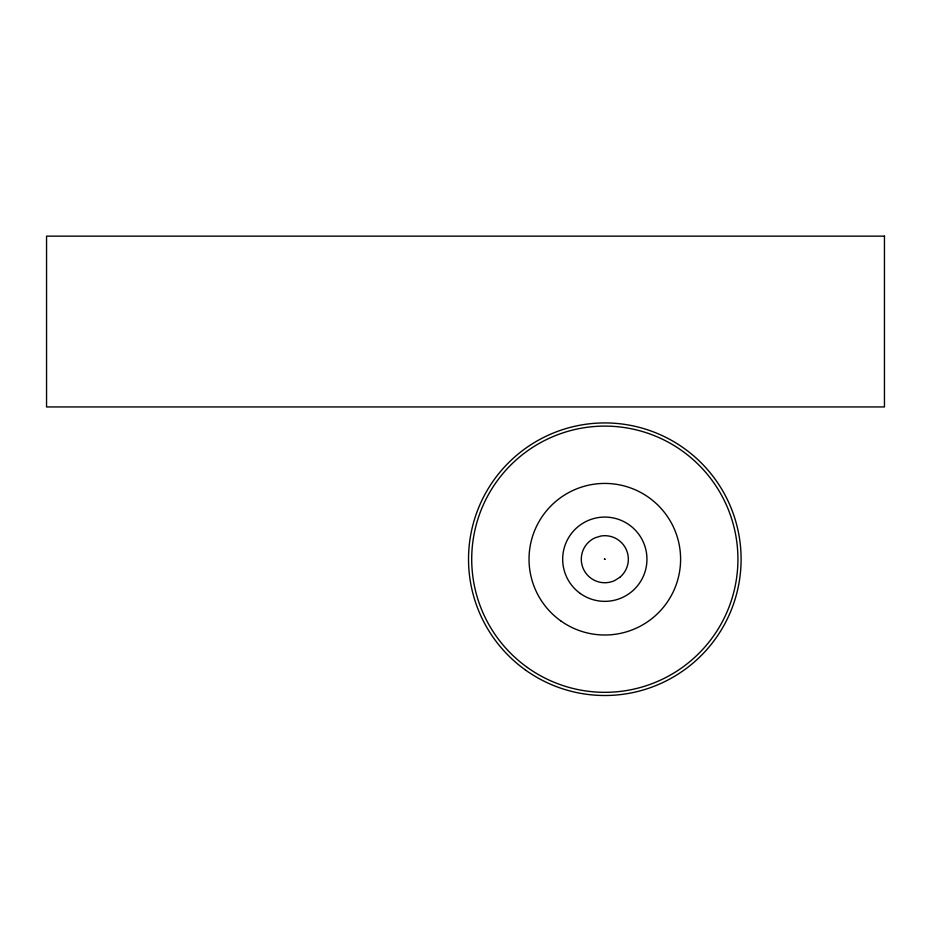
<?xml version="1.0" encoding="UTF-8"?>
<svg xmlns="http://www.w3.org/2000/svg" width="931" height="931" viewBox="0 0 931 931"><rect width="100%" height="100%" fill="white"/><g stroke="black" fill="none" stroke-linecap="round" stroke-linejoin="round"><path stroke-width="1.4" d="M604.44 559.077L605.185 559.356L604.487 558.984M619.767 577.371L614.553 580.63A23.519 23.519 0 0 1 583.4 568.946A23.519 23.519 0 0 1 595.072 537.804L600.949 536.012A23.519 23.519 0 0 1 619.767 577.371M884.45 236.148L46.55 236.148L46.55 406.94L884.45 406.94L884.45 236.148M525.584 670.099A136.275 136.275 0 0 0 740.459 572.379A136.275 136.275 0 0 0 548.394 435.161A136.275 136.275 0 0 0 525.584 670.099M527.435 667.515A133.11 133.11 0 0 0 737.305 572.076A133.11 133.11 0 0 0 549.709 438.047A133.11 133.11 0 0 0 527.435 667.515M560.753 620.872A75.783 75.783 0 0 0 680.247 566.537A75.783 75.783 0 0 0 573.438 490.23A75.783 75.783 0 0 0 560.753 620.872M580.316 593.501A42.139 42.139 0 0 0 646.754 563.29A42.139 42.139 0 0 0 587.368 520.86A42.139 42.139 0 0 0 580.316 593.501"/></g></svg>
